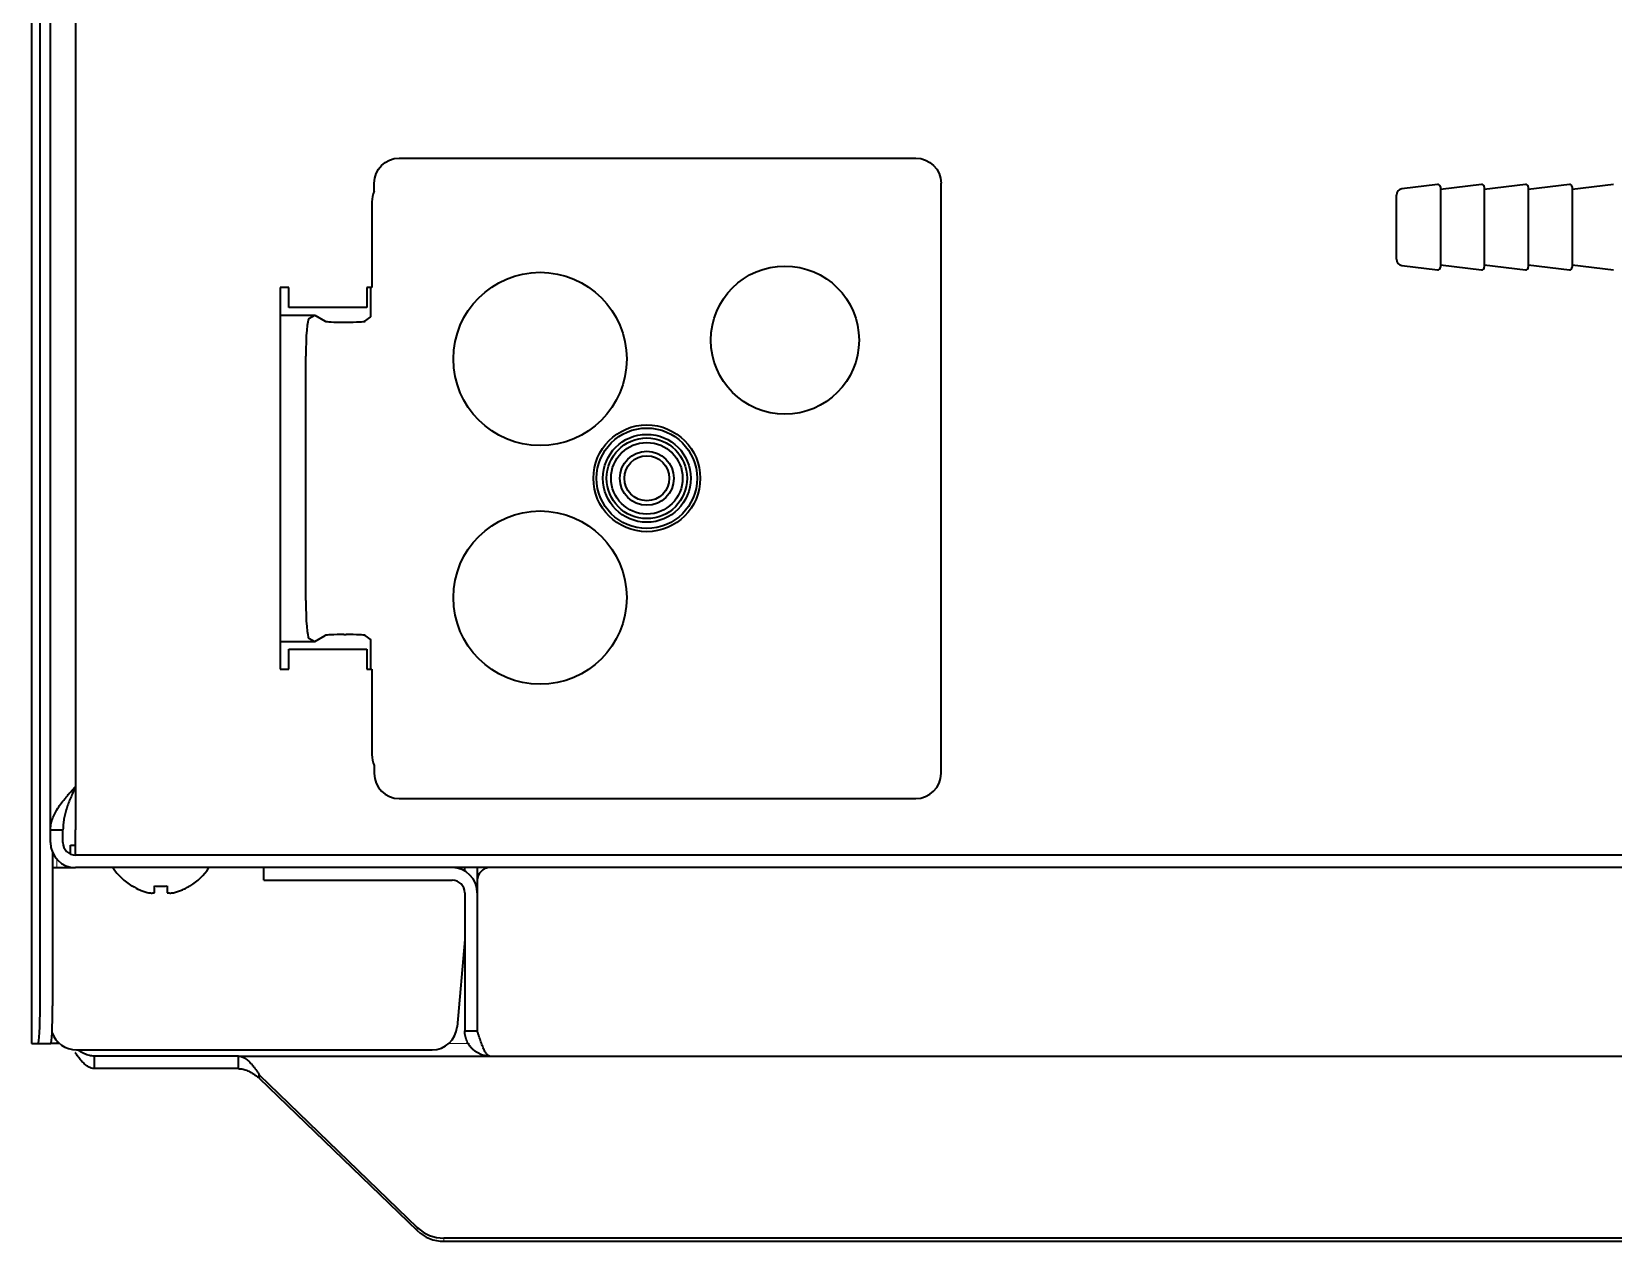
# Model space of a CAD drawing. Extents: x 5819 to 10669, y -850 to 3886.
# Drawn here: x 8371.6 to 8497.5, y 2718.8 to 2815.1 of the extents above; entities that cross this region are included whole.
import ezdxf

# ---------------------------------------------------------------- set-up
doc = ezdxf.new("R2010")
doc.units = 0
doc.header["$LTSCALE"] = 5
doc.layers.add('1', color=7, linetype='CONTINUOUS', true_color=0xffffff)

msp = doc.modelspace()

# ---------------------------------------------------------------- linework, layer by layer
at = {"layer": '1', "color": 7, "linetype": 'Continuous', "lineweight": 35}
for p, q in [((8373.07, 2751.53), (8373.07, 3749.53)), ((8371.57, 3748.53), (8371.57, 2734.53)), ((8372.25, 2737.53), (8372.25, 3745.53)), ((8375.07, 2862.27), (8375.07, 2751.53)), ((8400.86, 2805.03), (8442, 2805.03)), ((8398.86, 2802.39), (8398.86, 2803.03)), ((8444, 2756.03), (8444, 2803.03)), ((8480.27, 2796.97), (8480.27, 2802.08)), ((8483.55, 2802.92), (8480.71, 2802.58)), ((8487.05, 2802.92), (8483.77, 2802.53)), ((8483.77, 2802.73), (8483.77, 2796.33)), ((8490.55, 2802.92), (8487.27, 2802.53)), ((8487.27, 2802.73), (8487.27, 2796.33)), ((8494.05, 2802.92), (8490.77, 2802.53)), ((8490.77, 2802.73), (8490.77, 2796.33)), ((8497.55, 2802.92), (8494.27, 2802.53)), ((8494.27, 2802.73), (8494.27, 2796.33)), ((8398.67, 2801.53), (8398.67, 2794.73)), ((8480.71, 2796.47), (8483.55, 2796.13)), ((8483.77, 2796.53), (8487.05, 2796.13)), ((8487.27, 2796.53), (8490.55, 2796.13)), ((8490.77, 2796.53), (8494.05, 2796.13)), ((8494.27, 2796.53), (8497.55, 2796.13)), ((8391.37, 2794.73), (8391.37, 2764.33)), ((8392.07, 2794.73), (8391.37, 2794.73)), ((8392.07, 2793.13), (8392.07, 2794.73)), ((8398.27, 2794.73), (8398.27, 2793.13)), ((8398.67, 2794.73), (8398.27, 2794.73)), ((8398.58, 2792.38), (8398.58, 2794.73)), ((8398.27, 2793.13), (8392.07, 2793.13)), ((8391.37, 2792.53), (8394.13, 2792.53)), ((8393.66, 2792.25), (8394.13, 2792.53)), ((8394.13, 2792.53), (8394.95, 2792.03)), ((8396.45, 2791.96), (8396.63, 2791.96)), ((8398.12, 2792.03), (8398.58, 2792.38)), ((8393.41, 2769.8), (8393.41, 2789.25)), ((8391.37, 2766.53), (8394.13, 2766.53)), ((8393.66, 2766.81), (8394.13, 2766.53)), ((8394.13, 2766.53), (8394.95, 2767.02)), ((8396.45, 2767.09), (8396.63, 2767.09)), ((8398.12, 2767.02), (8398.58, 2766.67)), ((8398.58, 2764.33), (8398.58, 2766.67)), ((8392.07, 2764.33), (8392.07, 2765.93)), ((8392.07, 2765.93), (8398.27, 2765.93)), ((8398.27, 2765.93), (8398.27, 2764.33)), ((8391.37, 2764.33), (8392.07, 2764.33)), ((8398.27, 2764.33), (8398.67, 2764.33)), ((8398.67, 2764.33), (8398.67, 2757.53)), ((8398.86, 2756.66), (8398.86, 2756.02)), ((8400.86, 2754.03), (8442, 2754.03)), ((8373.07, 2750.53), (8373.07, 2751.53)), ((8373.07, 2751.53), (8374.07, 2751.53)), ((8374.07, 2750.53), (8374.07, 2751.53)), ((8375.07, 2749.53), (8375.07, 2751.53)), ((8374.67, 2750.33), (8375.07, 2750.33)), ((8374.67, 2749.61), (8374.67, 2750.33)), ((8373.25, 2737.53), (8373.25, 2749.7)), ((8584.07, 2749.53), (8375.07, 2749.53)), ((8373.25, 2748.53), (8375.07, 2748.53)), ((8407.57, 2748.53), (8375.07, 2748.53)), ((8390.07, 2747.53), (8390.07, 2748.53)), ((8406.07, 2748.26), (8406.07, 2748.53)), ((8407.07, 2748.53), (8407.07, 2747.53)), ((8409.57, 2748.53), (8407.57, 2748.53)), ((8407.85, 2748.49), (8407.71, 2748.52)), ((8584.08, 2748.53), (8409.58, 2748.53)), ((8379.57, 2747.05), (8379.57, 2747.08)), ((8384.17, 2747.08), (8384.17, 2747.05)), ((8390.07, 2747.53), (8405.07, 2747.53)), ((8406.07, 2746.53), (8406.07, 2735.53)), ((8407.07, 2747.53), (8407.07, 2735.53)), ((8406.07, 2742.81), (8405.46, 2735.85)), ((8406.07, 2735.53), (8407.07, 2735.53)), ((8371.58, 2734.53), (8371.57, 2734.53)), ((8371.58, 2734.53), (8372.09, 2734.53)), ((8372.09, 2734.53), (8373.09, 2734.53)), ((8373.57, 2734.53), (8373.09, 2734.53)), ((8373.78, 2734.53), (8373.57, 2734.53)), ((8375.14, 2734.03), (8375.6, 2734.03)), ((8375.6, 2734.03), (8380.58, 2734.03)), ((8380.58, 2734.03), (8403.47, 2734.03)), ((8388.04, 2733.53), (8376.57, 2733.53)), ((8376.57, 2732.53), (8376.57, 2733.53)), ((8388.04, 2732.53), (8376.57, 2732.53)), ((8388.04, 2732.53), (8388.04, 2733.53)), ((8388.04, 2733.53), (8585.98, 2733.53)), ((8389.7, 2732.04), (8402.29, 2719.89)), ((8389.7, 2731.78), (8389.7, 2732.04)), ((8389.7, 2731.78), (8402.29, 2719.63)), ((8649.42, 2719.04), (8404.41, 2719.04)), ((8649.42, 2718.78), (8404.41, 2718.78))]:
    msp.add_line(p, q, dxfattribs=at)
at = {"layer": '1', "color": 51, "linetype": 'Continuous', "lineweight": 13}
for p, q in [((8373.57, 2748.53), (8373.57, 2749.21)), ((8373.57, 2734.53), (8373.57, 2734.75)), ((8406.44, 2734.53), (8404.8, 2734.53)), ((8402.29, 2719.89), (8402.29, 2719.63)), ((8404.41, 2719.04), (8404.41, 2718.78))]:
    msp.add_line(p, q, dxfattribs=at)
at = {"layer": '1', "color": 7, "linetype": 'Continuous', "lineweight": 35}
for centre, radius in [((8412.07, 2789.03), 6.9), ((8412.07, 2789.03), 6.9), ((8431.57, 2790.53), 5.9), ((8431.57, 2790.53), 5.9), ((8420.57, 2779.53), 4.25), ((8420.57, 2779.53), 4), ((8420.57, 2779.53), 3.5), ((8420.57, 2779.53), 3.21), ((8420.57, 2779.53), 2.85), ((8420.57, 2779.53), 2.15), ((8420.57, 2779.53), 1.79), ((8412.07, 2770.03), 6.9), ((8412.07, 2770.03), 6.9)]:
    msp.add_circle(centre, radius, dxfattribs=at)
for centre, radius, start, end in [((8400.67, 2801.53), 2, 154.4696, 180), ((8480.77, 2802.08), 0.5, 96.9365, 180), ((8483.57, 2802.73), 0.2, 0, 96.9365), ((8487.07, 2802.73), 0.2, 0, 96.9365), ((8490.57, 2802.73), 0.2, 0, 96.9365), ((8494.07, 2802.73), 0.2, 0, 96.9365), ((8480.77, 2796.97), 0.5, 180, 263.0635), ((8483.57, 2796.33), 0.2, 263.0635, 0), ((8487.07, 2796.33), 0.2, 263.0635, 0), ((8490.57, 2796.33), 0.2, 263.0635, 0), ((8494.07, 2796.33), 0.2, 263.0635, 0), ((8400.67, 2757.53), 2, 180, 205.5304), ((8375.07, 2750.53), 2, 180, 270), ((8375.07, 2750.53), 1, 180, 270), ((8382.07, 2751.15), 4.8, 213.0817, 238.4186), ((8381.67, 2751.15), 4.8, 301.5837, 326.918), ((8405.07, 2746.53), 2, 0, 90), ((8408.07, 2747.53), 1, 90, 180), ((8407.57, 2747.53), 1, 81.8904, 90), ((8381.87, 2750.83), 3.78, 262.3959, 269.9965), ((8381.87, 2750.83), 3.78, 270.0035, 277.6041), ((8405.07, 2746.53), 1, 0, 90), ((8403.47, 2736.03), 2, 270, 355)]:
    msp.add_arc(centre, radius, start, end, dxfattribs=at)
at = {"layer": '1', "color": 7, "linetype": 'Continuous', "lineweight": 35, "extrusion": (6.90253e-31, 1.17146e-15, -1)}
msp.add_ellipse((8400.87, 2803.02), major_axis=(-1.61, 1.2), ratio=0.996204, start_param=5.64185, end_param=7.208996, dxfattribs=at)
at = {"layer": '1', "color": 7, "linetype": 'Continuous', "lineweight": 35, "extrusion": (-1.52842e-30, 1.17146e-15, -1)}
msp.add_ellipse((8442, 2803.02), major_axis=(-0.63, -1.9), ratio=0.998478, start_param=2.820542, end_param=4.390425, dxfattribs=at)
at = {"layer": '1', "color": 7, "linetype": 'Continuous', "lineweight": 35}
for centre, major_axis, ratio, start_param, end_param in [((8393.67, 2789.25), (0, -3), 0.087489, 3.193953, 4.712389), ((8396.45, 2792.04), (1.5, 0), 0.052408, 3.228859, 4.712389), ((8396.63, 2792.04), (1.5, 0), 0.052408, 4.712389, 6.213372), ((8393.67, 2769.8), (0, -3), 0.087489, 4.712389, 6.230825), ((8396.45, 2767.01), (1.5, 0), 0.052408, 1.570796, 3.054326), ((8396.63, 2767.01), (1.5, 0), 0.052408, 0.069813, 1.570796), ((8400.87, 2756.03), (-1.61, -1.2), 0.996204, 5.64185, 7.208996), ((8442, 2756.03), (-0.63, 1.9), 0.998478, 2.820542, 4.390425), ((8372.09, 2737.53), (0, -3), 0.052336, 0, 1.570796), ((8373.09, 2737.53), (0, 3), 0.052336, 3.141593, 4.712389), ((8375.14, 2736.03), (2.05, 0), 0.974464, 3.474986, 4.712389), ((8404.41, 2721.93), (-3, 0), 0.965926, 0.785398, 1.570796), ((8404.41, 2721.68), (3, 0), 0.965926, 3.926991, 4.712389)]:
    msp.add_ellipse(centre, major_axis=major_axis, ratio=ratio, start_param=start_param, end_param=end_param, dxfattribs=at)
for points, knots in [([(8373.07, 2751.53), (8373.07, 2751.67), (8373.09, 2751.81), (8373.12, 2752.03), (8373.14, 2752.1), (8373.17, 2752.21), (8373.18, 2752.25), (8373.2, 2752.32), (8373.21, 2752.36), (8373.28, 2752.54), (8373.34, 2752.68), (8373.48, 2752.97), (8373.57, 2753.11), (8373.75, 2753.4), (8373.85, 2753.55), (8374.07, 2753.84), (8374.19, 2753.98), (8374.37, 2754.2), (8374.43, 2754.27), (8374.51, 2754.36), (8374.52, 2754.38), (8374.56, 2754.41), (8374.6, 2754.47), (8374.65, 2754.52), (8374.81, 2754.7), (8374.94, 2754.85), (8375.07, 2754.99)], [0, 0, 0, 0, 0.125, 0.125, 0.1875, 0.1875, 0.21875, 0.21875, 0.25, 0.25, 0.375, 0.375, 0.5, 0.5, 0.625, 0.625, 0.75, 0.75, 0.8125, 0.8125, 0.828125, 0.828125, 0.84375, 0.875, 0.875, 1, 1, 1, 1]), ([(8375.07, 2754.99), (8375.01, 2754.85), (8374.94, 2754.7), (8374.81, 2754.41), (8374.75, 2754.27), (8374.63, 2753.98), (8374.57, 2753.84), (8374.46, 2753.55), (8374.41, 2753.4), (8374.32, 2753.11), (8374.28, 2752.97), (8374.21, 2752.68), (8374.17, 2752.54), (8374.12, 2752.25), (8374.1, 2752.1), (8374.08, 2751.81), (8374.07, 2751.67), (8374.07, 2751.53)], [0, 0, 0, 0, 0.125, 0.125, 0.25, 0.25, 0.375, 0.375, 0.5, 0.5, 0.625, 0.625, 0.75, 0.75, 0.875, 0.875, 1, 1, 1, 1]), ([(8379.57, 2747.08), (8379.78, 2746.96), (8379.99, 2746.85), (8380.31, 2746.71), (8380.42, 2746.67), (8380.64, 2746.59), (8380.76, 2746.56), (8380.87, 2746.53)], [0, 0, 0, 0, 0.5, 0.5, 0.75, 0.75, 1, 1, 1, 1]), ([(8382.37, 2747.08), (8382.37, 2746.96), (8382.37, 2746.85), (8382.37, 2746.71), (8382.37, 2746.67), (8382.37, 2746.59), (8382.37, 2746.56), (8382.37, 2746.53)], [0, 0, 0, 0, 0.5, 0.5, 0.75, 0.75, 1, 1, 1, 1]), ([(8376.57, 2732.53), (8376.49, 2732.53), (8376.41, 2732.54), (8376.24, 2732.59), (8376.16, 2732.63), (8375.99, 2732.73), (8375.91, 2732.79), (8375.74, 2732.94), (8375.66, 2733.02), (8375.49, 2733.2), (8375.41, 2733.31), (8375.24, 2733.52), (8375.16, 2733.64), (8375.06, 2733.77), (8375.06, 2733.79), (8375.05, 2733.8)], [0, 0, 0, 0, 0.163781, 0.163781, 0.327561, 0.327561, 0.491342, 0.491342, 0.655122, 0.655122, 0.818903, 0.818903, 0.982684, 0.982684, 1, 1, 1, 1]), ([(8376.57, 2733.53), (8376.51, 2733.53), (8376.37, 2733.53), (8376.17, 2733.57), (8375.97, 2733.63), (8375.77, 2733.71), (8375.57, 2733.82), (8375.4, 2733.92), (8375.3, 2733.98), (8375.27, 2734.01)], [0, 0, 0, 0, 0.152999, 0.305999, 0.458998, 0.611998, 0.764997, 0.917996, 1, 1, 1, 1])]:
    msp.add_open_spline(points, degree=3, knots=knots, dxfattribs=at)
for points in [[(8380.87, 2746.53), (8380.9, 2746.53), (8380.95, 2746.52), (8381.02, 2746.52), (8381.1, 2746.51), (8381.17, 2746.51), (8381.23, 2746.52), (8381.3, 2746.52), (8381.35, 2746.53), (8381.37, 2746.53)], [(8381.37, 2746.53), (8381.37, 2746.54), (8381.37, 2746.57), (8381.37, 2746.62), (8381.37, 2746.68), (8381.37, 2746.74), (8381.37, 2746.81), (8381.37, 2746.88), (8381.37, 2746.97), (8381.37, 2747.04), (8381.37, 2747.08)], [(8382.37, 2746.53), (8382.4, 2746.53), (8382.44, 2746.52), (8382.52, 2746.52), (8382.59, 2746.51), (8382.66, 2746.51), (8382.73, 2746.52), (8382.8, 2746.52), (8382.85, 2746.53), (8382.87, 2746.53)], [(8382.87, 2746.53), (8382.93, 2746.54), (8383.04, 2746.57), (8383.2, 2746.62), (8383.36, 2746.68), (8383.51, 2746.74), (8383.66, 2746.81), (8383.82, 2746.88), (8383.99, 2746.97), (8384.11, 2747.04), (8384.17, 2747.08)], [(8408.07, 2733.53), (8408, 2733.53), (8407.85, 2733.53), (8407.63, 2733.57), (8407.41, 2733.63), (8407.2, 2733.72), (8407.01, 2733.83), (8406.82, 2733.96), (8406.66, 2734.11), (8406.51, 2734.28), (8406.38, 2734.46), (8406.27, 2734.66), (8406.18, 2734.86), (8406.12, 2735.08), (8406.08, 2735.3), (8406.07, 2735.45), (8406.07, 2735.53)], [(8408.07, 2733.53), (8408.05, 2733.53), (8408, 2733.53), (8407.93, 2733.57), (8407.86, 2733.63), (8407.79, 2733.72), (8407.72, 2733.83), (8407.64, 2733.96), (8407.57, 2734.11), (8407.5, 2734.28), (8407.43, 2734.46), (8407.36, 2734.66), (8407.29, 2734.86), (8407.22, 2735.08), (8407.14, 2735.3), (8407.1, 2735.45), (8407.07, 2735.53)], [(8388.04, 2733.53), (8388.08, 2733.53), (8388.18, 2733.52), (8388.32, 2733.48), (8388.46, 2733.42), (8388.59, 2733.34), (8388.73, 2733.24), (8388.87, 2733.12), (8389.01, 2732.97), (8389.15, 2732.81), (8389.29, 2732.64), (8389.43, 2732.45), (8389.57, 2732.25), (8389.66, 2732.11), (8389.7, 2732.04)], [(8388.04, 2732.53), (8388.1, 2732.53), (8388.22, 2732.52), (8388.41, 2732.49), (8388.59, 2732.44), (8388.78, 2732.36), (8388.96, 2732.28), (8389.15, 2732.17), (8389.33, 2732.05), (8389.52, 2731.92), (8389.64, 2731.83), (8389.7, 2731.78)]]:
    msp.add_open_spline(points, degree=3, dxfattribs=at)

doc.saveas('drawing.dxf')
